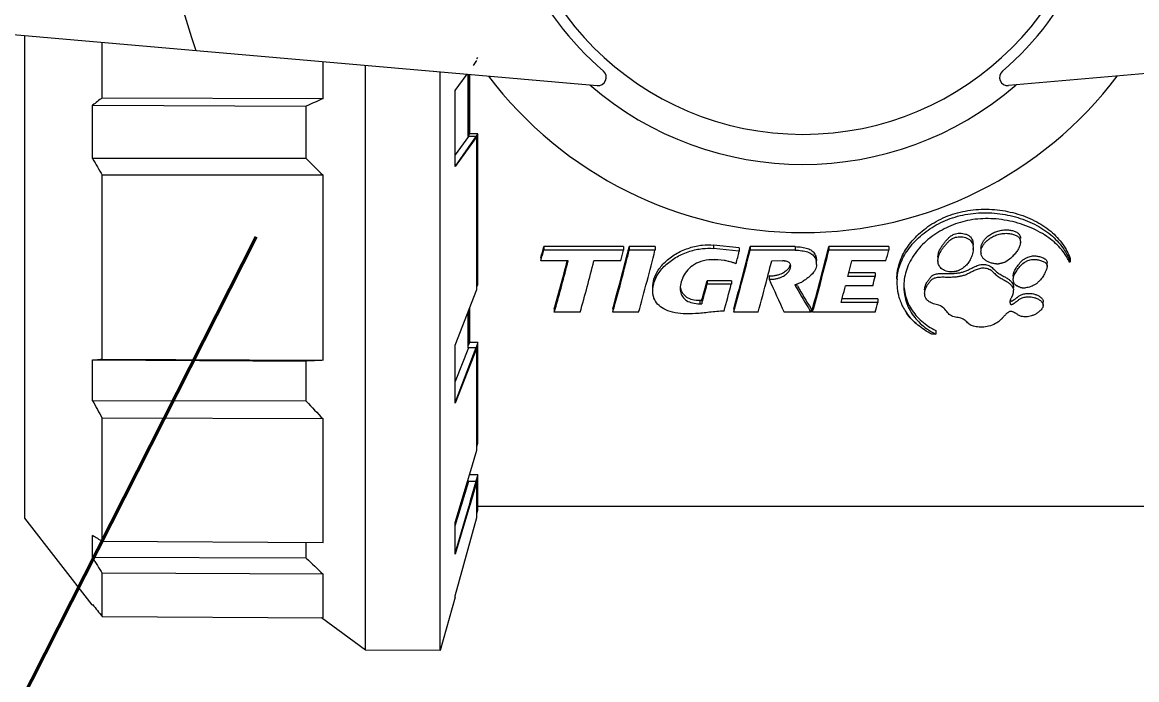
# Model space of a CAD drawing. Header units: millimetres. Extents: x 1573 to 2177, y 1587 to 1932.
# Drawn here: x 1936.3561 to 1936.4126, y 1917.9108 to 1917.9441 of the extents above; entities that cross this region are included whole.
import ezdxf

# ---------------------------------------------------------------- set-up
doc = ezdxf.new("R2010")
doc.units = ezdxf.units.MM
doc.header["$LTSCALE"] = 0.03
doc.layers.add('Prumadas_T', color=2, linetype='Continuous')
doc.layers.add('TigreCad', color=2, linetype='Continuous', lineweight=13)
doc.styles.add('ROMANS', font='romans.shx', dxfattribs={"height": 0.1})

# ---------------------------------------------------------------- blocks, each defined once
blk = doc.blocks.new('27958028s')
at = {"layer": 'TigreCad', "linetype": 'Continuous'}
for p, q in [((0.95, -5.612), (32.171, -8.344)), ((77.297, -5.612), (46.076, -8.344)), ((12.815, -22.968), (12.815, -6.651)), ((12.815, -22.968), (12.815, -6.651)), ((15.435, -8.756), (15.435, -6.88)), ((15.435, -8.756), (15.435, -6.88)), ((22.901, -8.784), (22.901, -7.533)), ((22.901, -8.784), (22.901, -7.533)), ((27.983, -7.662), (28.104, -7.495)), ((28.104, -7.443), (28.135, -7.399)), ((24.335, -27.438), (24.335, -7.658)), ((24.335, -27.438), (24.335, -7.658)), ((26.861, -27.451), (26.861, -7.879)), ((26.861, -27.451), (26.861, -7.879)), ((27.491, -8.338), (27.767, -7.959)), ((27.808, -10.07), (27.808, -7.962)), ((27.847, -9.974), (27.847, -7.966)), ((27.864, -9.974), (27.864, -7.967)), ((27.864, -9.974), (27.864, -7.967)), ((27.366, -8.51), (27.491, -8.338)), ((27.366, -11.085), (27.366, -8.51)), ((15.108, -10.812), (15.108, -9.009)), ((15.108, -10.812), (15.108, -9.009)), ((15.108, -9.009), (22.332, -9.037)), ((15.108, -9.009), (22.332, -9.037)), ((15.435, -8.756), (22.901, -8.784)), ((15.435, -8.756), (22.901, -8.784)), ((22.332, -10.814), (22.332, -9.037)), ((22.332, -10.814), (22.332, -9.037)), ((28.104, -10.07), (27.366, -11.085)), ((27.815, -10.07), (27.366, -10.687)), ((28.068, -10.07), (27.366, -11.064)), ((27.847, -9.974), (27.808, -10.028)), ((28.104, -10.07), (27.815, -10.07)), ((28.135, -9.974), (27.847, -9.974)), ((28.08, -10.053), (28.068, -10.07)), ((28.135, -9.974), (28.08, -10.053)), ((28.104, -15.242), (28.104, -10.07)), ((28.135, -15.065), (28.135, -9.974)), ((22.332, -10.814), (15.108, -10.812)), ((22.332, -10.814), (15.108, -10.812)), ((15.435, -17.595), (15.435, -11.372)), ((15.435, -17.595), (15.435, -11.372)), ((22.901, -11.374), (15.435, -11.372)), ((22.901, -11.374), (15.435, -11.372)), ((22.901, -17.633), (22.901, -11.374)), ((22.901, -17.633), (22.901, -11.374)), ((30.359, -13.79), (30.359, -13.909)), ((30.359, -13.79), (30.359, -13.909)), ((33.061, -13.79), (30.359, -13.79)), ((33.061, -13.79), (30.359, -13.79)), ((33.061, -13.909), (30.359, -13.909)), ((33.061, -13.909), (30.359, -13.909)), ((33.061, -13.79), (33.061, -13.909)), ((33.061, -13.79), (33.061, -13.909)), ((33.25, -13.79), (33.25, -13.909)), ((33.25, -13.79), (33.25, -13.909)), ((34.122, -13.79), (33.25, -13.79)), ((34.122, -13.79), (33.25, -13.79)), ((34.122, -13.909), (33.25, -13.909)), ((34.122, -13.909), (33.25, -13.909)), ((34.122, -13.79), (34.122, -13.909)), ((34.122, -13.79), (34.122, -13.909)), ((36.098, -13.735), (36.098, -13.854)), ((36.098, -13.735), (36.098, -13.854)), ((36.969, -13.827), (36.098, -13.735)), ((36.969, -13.827), (36.098, -13.735)), ((36.957, -13.945), (36.098, -13.854)), ((36.957, -13.945), (36.098, -13.854)), ((36.969, -13.827), (36.969, -13.946)), ((36.969, -13.827), (36.969, -13.946)), ((38.861, -13.79), (37.337, -13.79)), ((38.861, -13.79), (37.337, -13.79)), ((37.337, -13.79), (37.337, -13.909)), ((37.337, -13.79), (37.337, -13.909)), ((38.861, -13.909), (37.337, -13.909)), ((38.861, -13.909), (37.337, -13.909)), ((38.861, -13.79), (38.861, -13.909)), ((38.861, -13.79), (38.861, -13.909)), ((42.023, -13.79), (40.001, -13.79)), ((42.023, -13.79), (40.001, -13.79)), ((40.001, -13.79), (40.001, -13.909)), ((40.001, -13.79), (40.001, -13.909)), ((42.023, -13.909), (40.001, -13.909)), ((42.023, -13.909), (40.001, -13.909)), ((42.023, -13.79), (42.023, -13.909)), ((42.023, -13.79), (42.023, -13.909)), ((30.267, -14.156), (30.267, -14.275)), ((30.267, -14.156), (30.267, -14.275)), ((31.185, -14.275), (30.267, -14.275)), ((31.185, -14.275), (30.267, -14.275)), ((32.969, -14.275), (32.058, -14.275)), ((32.969, -14.275), (32.058, -14.275)), ((36.969, -13.946), (36.957, -13.945)), ((36.969, -13.946), (36.957, -13.945)), ((38.429, -14.276), (38.067, -14.273)), ((38.429, -14.276), (38.067, -14.273)), ((41.931, -14.275), (40.782, -14.275)), ((41.931, -14.275), (40.782, -14.275)), ((48.159, -14.309), (48.133, -14.321)), ((48.159, -14.309), (48.133, -14.321)), ((48.159, -14.19), (48.159, -14.309)), ((48.159, -14.19), (48.159, -14.309)), ((41.564, -14.68), (40.675, -14.68)), ((41.564, -14.68), (40.675, -14.68)), ((41.564, -14.68), (41.564, -14.799)), ((41.564, -14.68), (41.564, -14.799)), ((47.381, -14.45), (47.381, -14.331)), ((47.381, -14.45), (47.381, -14.331)), ((28.104, -15.147), (28.135, -15.065)), ((36.703, -14.943), (35.881, -14.943)), ((36.703, -14.943), (35.881, -14.943)), ((35.881, -14.943), (35.881, -15.061)), ((35.881, -14.943), (35.881, -15.061)), ((36.703, -15.061), (35.881, -15.061)), ((36.703, -15.061), (35.881, -15.061)), ((36.703, -14.943), (36.703, -15.061)), ((36.703, -14.943), (36.703, -15.061)), ((37.981, -14.77), (37.981, -14.889)), ((37.981, -14.77), (37.981, -14.889)), ((38.854, -15.081), (39.046, -15.003)), ((38.854, -15.081), (39.046, -15.003)), ((39.046, -15.003), (39.084, -14.987)), ((39.046, -15.003), (39.084, -14.987)), ((41.564, -14.799), (40.643, -14.799)), ((41.564, -14.799), (40.643, -14.799)), ((27.366, -17.118), (28.104, -15.242)), ((38.944, -15.121), (38.921, -15.08)), ((38.944, -15.121), (38.921, -15.08)), ((41.483, -15.113), (40.566, -15.113)), ((41.483, -15.113), (40.566, -15.113)), ((35.637, -15.605), (35.7, -15.602)), ((35.637, -15.605), (35.7, -15.602)), ((35.637, -15.605), (35.637, -15.723)), ((35.637, -15.605), (35.637, -15.723)), ((35.637, -15.723), (35.7, -15.72)), ((35.637, -15.723), (35.7, -15.72)), ((35.7, -15.602), (35.7, -15.72)), ((35.7, -15.602), (35.7, -15.72)), ((41.653, -15.678), (40.412, -15.678)), ((41.653, -15.678), (40.412, -15.678)), ((41.653, -15.56), (40.444, -15.56)), ((41.653, -15.56), (40.444, -15.56)), ((41.653, -15.56), (41.653, -15.678)), ((41.653, -15.56), (41.653, -15.678)), ((47.247, -15.776), (47.247, -15.657)), ((47.247, -15.776), (47.247, -15.657)), ((27.808, -17.213), (27.808, -15.993)), ((27.847, -17.035), (27.847, -15.896)), ((27.864, -17.035), (27.864, -15.852)), ((27.864, -17.035), (27.864, -15.852)), ((30.718, -15.892), (30.718, -16.01)), ((30.718, -15.892), (30.718, -16.01)), ((30.718, -16.01), (30.749, -15.9)), ((30.718, -16.01), (30.749, -15.9)), ((31.592, -16.01), (30.718, -16.01)), ((31.592, -16.01), (30.718, -16.01)), ((32.694, -15.892), (32.694, -16.01)), ((32.694, -15.892), (32.694, -16.01)), ((32.694, -16.01), (32.724, -15.9)), ((32.694, -16.01), (32.724, -15.9)), ((33.567, -16.01), (32.694, -16.01)), ((33.567, -16.01), (32.694, -16.01)), ((36.782, -15.892), (36.782, -16.01)), ((36.782, -15.892), (36.782, -16.01)), ((36.782, -16.01), (36.813, -15.9)), ((36.782, -16.01), (36.813, -15.9)), ((37.608, -16.01), (36.782, -16.01)), ((37.608, -16.01), (36.782, -16.01)), ((39.397, -16.01), (38.489, -16.01)), ((39.397, -16.01), (38.489, -16.01)), ((39.397, -16.01), (39.358, -15.945)), ((39.397, -16.01), (39.358, -15.945)), ((39.397, -15.892), (39.397, -16.01)), ((39.397, -15.892), (39.397, -16.01)), ((39.446, -15.892), (39.446, -16.01)), ((39.446, -15.892), (39.446, -16.01)), ((39.446, -16.01), (39.473, -15.913)), ((39.446, -16.01), (39.473, -15.913)), ((41.56, -16.01), (39.446, -16.01)), ((41.56, -16.01), (39.446, -16.01)), ((39.473, -15.913), (39.477, -15.9)), ((39.473, -15.913), (39.477, -15.9)), ((43.615, -16.748), (43.48, -16.748)), ((43.615, -16.748), (43.48, -16.748)), ((43.615, -16.63), (43.615, -16.748)), ((43.615, -16.63), (43.615, -16.748)), ((27.366, -19.088), (27.366, -17.118)), ((27.815, -17.213), (27.366, -18.353)), ((28.104, -17.213), (27.366, -19.088)), ((28.068, -17.213), (27.366, -19.049)), ((27.847, -17.035), (27.808, -17.135)), ((28.104, -17.213), (27.815, -17.213)), ((28.135, -17.035), (27.847, -17.035)), ((28.072, -17.201), (28.068, -17.213)), ((28.135, -17.035), (28.072, -17.201)), ((28.104, -20.669), (28.104, -17.213)), ((28.135, -20.437), (28.135, -17.035)), ((15.108, -19.003), (15.108, -17.622)), ((15.108, -19.003), (15.108, -17.622)), ((15.108, -17.622), (22.332, -17.659)), ((15.108, -17.622), (22.332, -17.659)), ((15.435, -17.595), (22.901, -17.633)), ((15.435, -17.595), (22.901, -17.633)), ((22.332, -19.02), (22.332, -17.659)), ((22.332, -19.02), (22.332, -17.659)), ((22.332, -19.02), (15.108, -19.003)), ((22.332, -19.02), (15.108, -19.003)), ((15.435, -23.755), (15.435, -19.596)), ((15.435, -23.755), (15.435, -19.596)), ((22.901, -19.615), (15.435, -19.596)), ((22.901, -19.615), (15.435, -19.596)), ((22.901, -23.797), (22.901, -19.615)), ((22.901, -23.797), (22.901, -19.615)), ((27.861, -21.477), (28.104, -20.669)), ((28.104, -20.544), (28.135, -20.437)), ((27.864, -21.504), (27.864, -21.466)), ((27.366, -23.119), (27.785, -21.729)), ((27.815, -21.736), (27.449, -22.95)), ((27.785, -21.729), (27.852, -21.505)), ((27.808, -21.736), (27.808, -21.651)), ((28.104, -21.736), (27.815, -21.736)), ((28.135, -21.504), (27.847, -21.504)), ((27.852, -21.505), (27.861, -21.477)), ((28.104, -21.736), (27.861, -22.543)), ((28.068, -21.736), (27.877, -22.386)), ((28.07, -21.726), (28.068, -21.736)), ((28.135, -21.504), (28.07, -21.726)), ((28.104, -22.95), (28.104, -21.736)), ((28.135, -22.698), (28.135, -21.504)), ((27.826, -22.562), (27.366, -24.135)), ((27.853, -22.57), (27.366, -24.186)), ((27.877, -22.386), (27.826, -22.562)), ((27.861, -22.543), (27.853, -22.57)), ((52.317, -22.574), (28.135, -22.574)), ((52.317, -22.574), (28.135, -22.574)), ((15.099, -25.905), (12.815, -22.968)), ((15.099, -25.905), (12.815, -22.968)), ((27.366, -25.601), (28.104, -22.95)), ((27.449, -22.95), (27.394, -23.132)), ((28.104, -22.814), (28.135, -22.698)), ((27.366, -24.186), (27.366, -23.119)), ((27.394, -23.132), (27.366, -23.226)), ((15.108, -24.3), (15.108, -23.553)), ((15.108, -24.3), (15.108, -23.553)), ((15.435, -23.755), (22.901, -23.797)), ((15.435, -23.755), (22.901, -23.797)), ((22.332, -24.33), (22.332, -23.794)), ((22.332, -24.33), (22.332, -23.794)), ((22.332, -24.33), (15.108, -24.3)), ((22.332, -24.33), (15.108, -24.3)), ((15.435, -26.298), (15.435, -24.838)), ((15.435, -26.298), (15.435, -24.838)), ((22.901, -24.869), (15.435, -24.838)), ((22.901, -24.869), (15.435, -24.838)), ((22.901, -26.338), (22.901, -24.869)), ((22.901, -26.338), (22.901, -24.869)), ((27.366, -25.639), (27.366, -25.601)), ((15.108, -25.916), (15.108, -25.898)), ((15.108, -25.916), (15.108, -25.898)), ((15.123, -25.916), (15.108, -25.916)), ((15.123, -25.916), (15.108, -25.916)), ((27.366, -25.639), (26.861, -27.451)), ((15.435, -26.298), (22.901, -26.338)), ((15.435, -26.298), (22.901, -26.338)), ((24.335, -27.438), (22.85, -26.338)), ((24.335, -27.438), (22.85, -26.338)), ((26.861, -27.451), (24.335, -27.438)), ((26.861, -27.451), (24.335, -27.438))]:
    blk.add_line(p, q, dxfattribs=at)
for centre, radius, start, end in [((39.123, 0), 9.993, 90, 270), ((39.123, 0), 9.993, 270, 90), ((39.123, 0), 10.354, 130.6586, 229.3414), ((39.123, 0), 10.354, 310.6586, 49.3414), ((39.123, 0), 21.738, 160.7786, 199.2214), ((32.195, -8.066), 0.279, 265.0002, 49.3416), ((46.051, -8.066), 0.279, 130.6584, 274.9998), ((39.123, 0), 13.316, 217.0459, 270), ((39.123, 0), 13.316, 270, 322.9541), ((39.123, 0), 11.008, 229.1097, 310.8903), ((47.488, -50.473), 52.609, 127.5369, 127.9867), ((47.488, -50.473), 52.609, 127.5369, 127.9867), ((64.091, -102.41), 102.286, 113.74732, 114.09561), ((64.091, -102.41), 102.286, 113.74732, 114.09561), ((94.248, 35.025), 91.456, 210.07943, 210.48503), ((94.248, 35.025), 91.456, 210.07943, 210.48503), ((92.082, 59.474), 99.023, 225.22028, 225.68174), ((92.082, 59.474), 99.023, 225.22028, 225.68174), ((-52.275, 6.879), 85.18, 345.70298, 345.95678), ((-52.275, 6.879), 85.18, 345.70298, 345.95678), ((-53.349, 7.047), 86.292, 345.81925, 345.94489), ((-53.349, 7.047), 86.292, 345.81925, 345.94489), ((-50.003, 6.89), 85.629, 345.68975, 345.94204), ((-50.003, 6.89), 85.629, 345.68975, 345.94204), ((-48.381, 6.612), 84.142, 345.59983, 345.96718), ((-48.381, 6.612), 84.142, 345.59983, 345.96718), ((-49.421, 6.772), 85.219, 345.66976, 345.95486), ((-49.421, 6.772), 85.219, 345.66976, 345.95486), ((-40.834, 4.745), 77.242, 344.41267, 346.02423), ((-40.834, 4.745), 77.242, 344.41267, 346.02423), ((-37.167, 4.736), 76.773, 344.41411, 346.03622), ((-37.167, 4.736), 76.773, 344.41411, 346.03622), ((-38.041, 4.853), 77.678, 344.50433, 346.0228), ((-38.041, 4.853), 77.678, 344.50433, 346.0228), ((-34.436, 4.738), 76.709, 344.39869, 346.02226), ((-34.436, 4.738), 76.709, 344.39869, 346.02226), ((-35.309, 4.855), 77.613, 344.48898, 346.00883), ((-35.309, 4.855), 77.613, 344.48898, 346.00883), ((-40.984, 6.892), 85.574, 345.67912, 345.93158), ((-40.984, 6.892), 85.574, 345.67912, 345.93158), ((44.254, -13.857), 0.625, 356.8476, 359.9721), ((46.102, -13.631), 0.375, 357.0433, 359.7247), ((-51.686, 6.627), 84.576, 345.69202, 345.81925), ((-51.686, 6.627), 84.576, 345.69202, 345.81925), ((-40.191, 4.125), 73.68, 344.23586, 345.54417), ((-40.191, 4.125), 73.68, 344.23586, 345.54417), ((-41.415, 4.342), 74.949, 344.33073, 345.61737), ((-41.415, 4.342), 74.949, 344.33073, 345.61737), ((-40.282, 4.228), 74.669, 344.27384, 345.65243), ((-40.282, 4.228), 74.669, 344.27384, 345.65243), ((-39.337, 4.283), 74.803, 344.35291, 345.60488), ((-39.337, 4.283), 74.803, 344.35291, 345.60488), ((-47.408, 6.663), 86.858, 345.98711, 346.27385), ((-47.408, 6.663), 86.858, 345.98711, 346.27385), ((-42.211, 5.935), 82.782, 345.65576, 345.87023), ((-42.211, 5.935), 82.782, 345.65576, 345.87023), ((38.461, -14.67), 0.395, 90.6386, 94.6618), ((38.461, -14.741), 0.467, 83.9126, 87.1932), ((39.14, -14.379), 0.442, 359.939, 9.3646), ((39.14, -14.379), 0.442, 359.939, 9.3645), ((-36.749, 5.956), 80.127, 345.11569, 345.37501), ((-36.749, 5.956), 80.127, 345.11569, 345.37501), ((44.123, -14.266), 0.435, 179.8338, 183.0479), ((44.123, -14.266), 0.435, 179.8338, 183.0479), ((45.482, -13.977), 0.341, 179.9309, 187.3627), ((45.482, -13.977), 0.341, 179.9309, 187.3627), ((46.658, -14.94), 1.599, 26.5632, 31.3602), ((46.658, -14.94), 1.599, 26.5632, 31.3602), ((46.77, -14.883), 1.474, 22.4171, 26.5509), ((46.77, -14.883), 1.474, 22.4171, 26.5509), ((46.437, -14.915), 1.825, 19.4119, 22.844), ((46.437, -14.915), 1.825, 19.4119, 22.844), ((-40.575, 4.5), 76.086, 344.44737, 345.67865), ((-40.575, 4.5), 76.086, 344.44737, 345.67865), ((-39.073, 5.133), 79.543, 345.43463, 345.65575), ((-39.073, 5.133), 79.543, 345.43463, 345.65575), ((38.47, -14.445), 0.239, 359.944, 2.7822), ((38.47, -14.445), 0.239, 359.944, 2.7822), ((39.149, -14.379), 0.433, 358.4231, 359.9167), ((39.149, -14.379), 0.433, 358.4232, 359.9167), ((-34.1, 5.253), 77.386, 344.98224, 345.11495), ((-34.1, 5.253), 77.386, 344.98224, 345.11495), ((44.077, -13.844), 0.812, 288.0389, 295.773), ((45.683, -13.709), 0.663, 268.8245, 274.2305), ((45.683, -13.709), 0.663, 268.8245, 274.2305), ((45.682, -13.7), 0.672, 274.2107, 283.449), ((-32.292, 3.424), 70.603, 344.36744, 344.92203), ((-32.292, 3.424), 70.603, 344.36744, 344.92203), ((-32.738, 3.433), 71.068, 344.36496, 344.91577), ((-32.738, 3.433), 71.068, 344.36496, 344.91577), ((-31.866, 3.058), 70.922, 344.43839, 345.19822), ((-31.866, 3.058), 70.922, 344.43839, 345.19822), ((-31.317, 3.101), 71.526, 344.50269, 345.44736), ((-31.317, 3.101), 71.526, 344.50269, 345.44736), ((38.059, -14.256), 0.637, 262.9636, 269.4744), ((38.059, -14.256), 0.637, 262.9636, 269.4744), ((84.575, 5.56), 50.884, 203.6946, 205.0811), ((84.575, 5.56), 50.884, 203.6946, 205.0811), ((-34.095, 4.505), 78.084, 345.4489, 345.68705), ((-34.095, 4.505), 78.084, 345.4489, 345.68705), ((44.052, -15.011), 1.751, 176.1545, 180.0213), ((44.052, -15.011), 1.751, 176.1545, 180.0213), ((44.058, -15.01), 1.757, 180.0316, 188.4993), ((44.058, -15.01), 1.757, 180.0316, 188.4993), ((44.281, -15.138), 1.747, 174.4558, 180.0115), ((44.281, -15.138), 1.747, 174.4558, 180.0115), ((46.434, -14.928), 0.198, 196.2438, 202.9639), ((46.434, -14.928), 0.198, 196.2438, 202.9639), ((46.449, -14.276), 0.949, 304.8986, 308.4029), ((46.449, -14.276), 0.949, 304.8986, 308.4029), ((78.881, 7.71), 46.061, 209.6565, 210.7754), ((78.881, 7.71), 46.061, 209.6565, 210.7754), ((78.108, 7.371), 45.163, 209.8699, 211.004), ((78.108, 7.371), 45.163, 209.8699, 211.004), ((-29.016, 3.568), 72.046, 344.65979, 344.97179), ((-29.016, 3.568), 72.046, 344.65979, 344.97179), ((44.061, -15.01), 1.76, 188.4932, 192.1482), ((44.061, -15.01), 1.76, 188.4932, 192.1482), ((44.05, -15.013), 1.749, 192.1449, 197.3012), ((44.05, -15.013), 1.749, 192.1449, 197.3012), ((43.584, -15.373), 0.347, 179.9211, 186.8311), ((43.584, -15.373), 0.347, 179.9211, 186.8311), ((45.758, -15.228), 0.498, 332.3974, 334.9846), ((45.758, -15.228), 0.498, 332.3974, 334.9846), ((45.849, -15.271), 0.398, 334.9798, 338.339), ((45.849, -15.271), 0.398, 334.9798, 338.339), ((45.882, -15.284), 0.363, 338.4002, 342.2262), ((45.882, -15.284), 0.363, 338.4002, 342.2262), ((45.879, -15.283), 0.366, 342.2251, 346.175), ((45.879, -15.283), 0.366, 342.2251, 346.175), ((45.888, -15.285), 0.357, 346.1548, 350.3901), ((45.888, -15.285), 0.357, 346.1548, 350.3901), ((45.907, -15.289), 0.337, 350.3867, 355.066), ((45.907, -15.289), 0.337, 350.3867, 355.066), ((45.945, -15.29), 0.3, 359.9698, 6.0538), ((45.945, -15.29), 0.3, 359.9698, 6.0538), ((45.926, -15.29), 0.319, 355.067, 359.9805), ((45.926, -15.29), 0.319, 355.067, 359.9805), ((46.514, -14.859), 0.304, 229.7959, 235.1503), ((46.514, -14.859), 0.304, 229.7959, 235.1503), ((46.6, -14.646), 0.535, 254.4039, 257.1473), ((46.6, -14.646), 0.535, 254.4039, 257.1473), ((46.61, -14.607), 0.576, 257.1252, 262.4064), ((46.61, -14.607), 0.576, 257.1252, 262.4064), ((46.611, -14.6), 0.582, 262.4016, 265.4115), ((46.611, -14.6), 0.582, 262.4016, 265.4115), ((46.611, -14.596), 0.586, 265.4135, 273.8928), ((46.611, -14.596), 0.586, 265.4135, 273.8928), ((-26.061, 2.759), 68.983, 344.4981, 344.65869), ((-26.061, 2.759), 68.983, 344.4981, 344.65869), ((-22.517, 2.043), 66.572, 344.26587, 344.56239), ((-22.517, 2.043), 66.572, 344.26587, 344.56239), ((44.076, -15.004), 1.776, 197.3292, 203.7186), ((44.076, -15.004), 1.776, 197.3292, 203.7186), ((44.12, -14.985), 1.824, 203.6998, 206.0844), ((44.12, -14.985), 1.824, 203.6998, 206.0844), ((44.154, -14.968), 1.862, 206.0954, 212.1393), ((44.154, -14.968), 1.862, 206.0954, 212.1393), ((76.657, 6.395), 43.477, 210.7867, 210.919), ((76.657, 6.395), 43.477, 210.7867, 210.919), ((44.177, -14.954), 1.889, 212.1288, 214.5818), ((44.177, -14.954), 1.889, 212.1288, 214.5818), ((44.248, -14.902), 1.977, 214.64, 222.792), ((44.373, -14.787), 2.147, 222.7842, 230.3615), ((45.245, -15.669), 0.82, 306.5829, 315.5286), ((45.245, -15.669), 0.82, 306.5829, 315.5286), ((44.908, -15.34), 1.29, 315.6052, 316.5933), ((44.683, -14.613), 2.387, 236.4592, 240.6122), ((44.683, -14.613), 2.387, 236.4592, 240.6122), ((44.748, -14.499), 2.518, 240.5875, 241.9196), ((44.748, -14.499), 2.518, 240.5875, 241.9196), ((44.779, -14.44), 2.584, 241.9195, 243.2288), ((44.779, -14.44), 2.584, 241.9195, 243.2288), ((101.855, 28.318), 98.814, 208.61294, 209.00576), ((101.855, 28.318), 98.814, 208.61294, 209.00576), ((96.648, 51.452), 102.417, 223.47962, 223.93977), ((96.648, 51.452), 102.417, 223.47962, 223.93977), ((43.476, 22.055), 53.71, 238.1189, 238.5281), ((43.476, 22.055), 53.71, 238.1189, 238.5281), ((90.019, 20.808), 87.444, 211.05471, 211.46692), ((90.019, 20.808), 87.444, 211.05471, 211.46692), ((89.921, 46.356), 97.8, 226.28348, 226.74242), ((89.921, 46.356), 97.8, 226.28348, 226.74242), ((66.082, 15.366), 65.582, 218.99034, 219.44146), ((66.082, 15.366), 65.582, 218.99034, 219.44146)]:
    blk.add_arc(centre, radius, start, end, dxfattribs=at)
for points, start_tangent, end_tangent in [([(42.301, -14.893), (42.301, -14.883), (42.386, -14.348), (42.634, -13.837), (43.034, -13.37), (43.556, -12.98), (44.184, -12.695), (44.877, -12.546), (45.602, -12.537), (46.304, -12.663), (46.954, -12.914), (47.499, -13.271), (47.909, -13.712), (48.159, -14.19)], (-0.000386, 1), (0.331959, -0.943294)), ([(42.301, -14.893), (42.301, -14.883), (42.386, -14.348), (42.634, -13.837), (43.034, -13.37), (43.556, -12.98), (44.184, -12.695), (44.877, -12.546), (45.602, -12.537), (46.304, -12.663), (46.954, -12.914), (47.499, -13.271), (47.909, -13.712), (48.159, -14.19)], (-0.000386, 1), (0.331959, -0.943294)), ([(42.305, -14.893), (42.386, -14.467), (42.635, -13.956), (43.035, -13.49), (43.557, -13.1), (44.184, -12.815), (44.877, -12.667), (45.603, -12.658), (46.305, -12.783), (46.954, -13.034), (47.499, -13.391), (47.909, -13.831), (48.119, -14.207)], (0.066882, 0.997761), (0.388046, -0.92164)), ([(42.305, -14.893), (42.386, -14.467), (42.635, -13.956), (43.035, -13.49), (43.557, -13.1), (44.184, -12.815), (44.877, -12.667), (45.603, -12.658), (46.305, -12.783), (46.954, -13.034), (47.499, -13.391), (47.909, -13.831), (48.119, -14.207)], (0.066882, 0.997761), (0.388046, -0.92164)), ([(47.873, -13.897), (47.436, -13.493), (46.834, -13.153), (46.113, -12.923), (45.382, -12.842), (44.692, -12.908), (44.049, -13.117), (43.477, -13.452), (43.006, -13.895), (42.686, -14.416), (42.543, -14.969)], (-0.636178, 0.771543), (-0.09651, -0.995332)), ([(47.873, -13.897), (47.436, -13.493), (46.834, -13.153), (46.113, -12.923), (45.382, -12.842), (44.692, -12.908), (44.049, -13.117), (43.477, -13.452), (43.006, -13.895), (42.686, -14.416), (42.543, -14.969)], (-0.636178, 0.771543), (-0.09651, -0.995332)), ([(43.688, -14.146), (43.691, -14.095), (43.721, -13.964), (43.77, -13.854), (43.83, -13.757), (43.896, -13.67), (43.966, -13.586), (44.041, -13.504), (44.127, -13.429), (44.232, -13.371)], (0.002385, 0.999997), (0.932902, 0.36013)), ([(43.688, -14.146), (43.691, -14.095), (43.721, -13.964), (43.77, -13.854), (43.83, -13.757), (43.896, -13.67), (43.966, -13.586), (44.041, -13.504), (44.127, -13.429), (44.232, -13.371)], (0.002385, 0.999997), (0.932902, 0.36013)), ([(43.72, -14.086), (43.769, -13.974), (43.829, -13.878), (43.895, -13.79), (43.966, -13.706), (44.041, -13.624), (44.127, -13.548), (44.232, -13.49)], (0.32636, 0.945246), (0.933483, 0.358621)), ([(43.72, -14.086), (43.769, -13.974), (43.829, -13.878), (43.895, -13.79), (43.966, -13.706), (44.041, -13.624), (44.127, -13.548), (44.232, -13.49)], (0.32636, 0.945246), (0.933483, 0.358621)), ([(44.232, -13.371), (44.327, -13.345), (44.427, -13.337), (44.527, -13.343), (44.623, -13.365), (44.713, -13.405), (44.784, -13.462), (44.834, -13.534), (44.863, -13.61), (44.877, -13.69), (44.879, -13.738)], (0.932902, 0.36013), (-0.000043, -1)), ([(44.232, -13.371), (44.327, -13.345), (44.427, -13.337), (44.527, -13.343), (44.623, -13.365), (44.713, -13.405), (44.784, -13.462), (44.834, -13.534), (44.863, -13.61), (44.877, -13.69), (44.879, -13.738)], (0.932902, 0.36013), (-0.000043, -1)), ([(44.232, -13.49), (44.327, -13.465), (44.427, -13.456), (44.526, -13.463), (44.623, -13.485), (44.712, -13.524), (44.784, -13.581), (44.834, -13.652), (44.863, -13.728), (44.877, -13.807), (44.879, -13.857)], (0.933483, 0.358621), (-0.00005, -1)), ([(44.232, -13.49), (44.327, -13.465), (44.427, -13.456), (44.526, -13.463), (44.623, -13.485), (44.712, -13.524), (44.784, -13.581), (44.834, -13.652), (44.863, -13.728), (44.877, -13.807), (44.879, -13.857)], (0.933483, 0.358621), (-0.00005, -1)), ([(45.142, -13.857), (45.144, -13.814), (45.164, -13.728), (45.203, -13.641), (45.264, -13.553), (45.351, -13.463), (45.465, -13.378), (45.603, -13.304), (45.755, -13.25), (45.911, -13.223)], (0.000128, 1), (0.996238, 0.086658)), ([(45.142, -13.857), (45.144, -13.814), (45.164, -13.728), (45.203, -13.641), (45.264, -13.553), (45.351, -13.463), (45.465, -13.378), (45.603, -13.304), (45.755, -13.25), (45.911, -13.223)], (0.000128, 1), (0.996238, 0.086658)), ([(45.181, -13.803), (45.204, -13.759), (45.265, -13.671), (45.353, -13.581), (45.467, -13.496), (45.606, -13.422), (45.759, -13.369), (45.914, -13.343)], (0.412077, 0.911149), (0.996605, 0.082329)), ([(45.181, -13.803), (45.204, -13.759), (45.265, -13.671), (45.353, -13.581), (45.467, -13.496), (45.606, -13.422), (45.759, -13.369), (45.914, -13.343)], (0.412076, 0.911149), (0.996605, 0.082329)), ([(45.911, -13.223), (46.073, -13.224), (46.209, -13.249), (46.325, -13.292), (46.415, -13.352), (46.465, -13.433), (46.477, -13.514)], (0.996238, 0.086658), (-0.004055, -0.999992)), ([(45.911, -13.223), (46.073, -13.224), (46.209, -13.249), (46.325, -13.292), (46.415, -13.352), (46.465, -13.433), (46.477, -13.514)], (0.996238, 0.086658), (-0.004055, -0.999992)), ([(45.914, -13.343), (46.076, -13.344), (46.212, -13.37), (46.327, -13.413), (46.417, -13.473), (46.466, -13.554), (46.475, -13.601)], (0.996605, 0.082329), (0.10146, -0.99484)), ([(45.914, -13.343), (46.076, -13.344), (46.212, -13.37), (46.327, -13.413), (46.417, -13.473), (46.466, -13.554), (46.475, -13.601)], (0.996605, 0.082329), (0.101458, -0.99484)), ([(34.045, -15.168), (34.088, -14.894), (34.233, -14.586), (34.498, -14.277), (34.867, -14.013), (35.296, -13.829), (35.729, -13.737), (36.098, -13.735)], (-0.001006, 0.999999), (0.994401, -0.10567)), ([(34.045, -15.168), (34.088, -14.894), (34.233, -14.586), (34.498, -14.277), (34.867, -14.013), (35.296, -13.829), (35.729, -13.737), (36.098, -13.735)], (-0.001006, 0.999999), (0.994401, -0.10567)), ([(34.055, -15.156), (34.088, -15.013), (34.233, -14.705), (34.498, -14.396), (34.867, -14.133), (35.295, -13.948), (35.729, -13.856), (36.098, -13.854)], (0.149489, 0.988763), (0.994411, -0.105579)), ([(34.055, -15.156), (34.088, -15.013), (34.233, -14.705), (34.498, -14.396), (34.867, -14.133), (35.295, -13.948), (35.729, -13.856), (36.098, -13.854)], (0.149489, 0.988763), (0.994411, -0.105579)), ([(38.861, -13.79), (39.086, -13.809), (39.279, -13.85), (39.428, -13.927), (39.525, -14.043), (39.576, -14.188), (39.582, -14.261)], (1, 0), (-0.001486, -0.999999)), ([(38.861, -13.79), (39.086, -13.809), (39.279, -13.85), (39.428, -13.927), (39.525, -14.043), (39.576, -14.188), (39.582, -14.261)], (1, 0), (-0.001486, -0.999999)), ([(38.861, -13.909), (39.086, -13.928), (39.278, -13.969), (39.428, -14.046), (39.525, -14.161), (39.576, -14.307)], (1, 0), (0.162495, -0.986709)), ([(38.861, -13.909), (39.086, -13.928), (39.278, -13.969), (39.428, -14.046), (39.525, -14.161), (39.576, -14.307)], (1, 0), (0.162494, -0.98671)), ([(44.878, -13.891), (44.867, -13.981), (44.844, -14.077), (44.804, -14.182), (44.743, -14.295), (44.652, -14.412), (44.517, -14.525), (44.328, -14.615)], (-0.054563, -0.99851), (-0.950742, -0.309985)), ([(44.879, -13.857), (44.878, -13.891), (44.867, -13.981), (44.844, -14.077), (44.804, -14.182), (44.743, -14.295), (44.652, -14.412), (44.517, -14.525), (44.43, -14.575)], (-0.00005, -1), (-0.900326, -0.435215)), ([(45.142, -13.977), (45.145, -13.932), (45.164, -13.846), (45.181, -13.803)], (0.000121, 1), (0.412077, 0.911149)), ([(45.142, -13.977), (45.145, -13.932), (45.164, -13.846), (45.181, -13.803)], (0.000121, 1), (0.412076, 0.911149)), ([(46.476, -13.651), (46.458, -13.755), (46.411, -13.866), (46.335, -13.979), (46.234, -14.095), (46.106, -14.217), (45.936, -14.321), (45.732, -14.37)], (-0.050992, -0.998699), (-0.997258, -0.074003)), ([(46.477, -13.633), (46.476, -13.651), (46.458, -13.755), (46.411, -13.866), (46.335, -13.979), (46.234, -14.095), (46.106, -14.217), (45.936, -14.321), (45.839, -14.353)], (-0.004202, -0.999991), (-0.972387, -0.233374)), ([(46.475, -13.601), (46.477, -13.633)], (0.10146, -0.99484), (-0.004202, -0.999991)), ([(46.475, -13.601), (46.477, -13.633)], (0.101458, -0.99484), (-0.004202, -0.999991)), ([(48.024, -14.108), (47.873, -13.897)], (-0.519883, 0.854238), (-0.636178, 0.771543)), ([(48.024, -14.108), (47.873, -13.897)], (-0.519882, 0.854238), (-0.636178, 0.771543)), ([(36.524, -14.27), (36.459, -14.258), (36.036, -14.233), (35.672, -14.295), (35.391, -14.434), (35.184, -14.635), (35.048, -14.865), (34.98, -15.097)], (-0.982013, 0.188814), (-0.141877, -0.989884)), ([(36.865, -14.368), (36.459, -14.258), (36.036, -14.233), (35.672, -14.295), (35.391, -14.434), (35.184, -14.635), (35.048, -14.865), (34.98, -15.097)], (-0.928589, 0.371109), (-0.141878, -0.989884)), ([(36.865, -14.368), (36.524, -14.27)], (-0.928589, 0.371109), (-0.982013, 0.188814)), ([(38.483, -14.275), (38.429, -14.276)], (-0.998793, 0.049124), (-0.996635, -0.081967)), ([(38.51, -14.277), (38.483, -14.275), (38.456, -14.274)], (-0.994345, 0.106201), (-0.99993, -0.011833)), ([(38.709, -14.434), (38.707, -14.414), (38.696, -14.374), (38.671, -14.338), (38.633, -14.311), (38.586, -14.292), (38.536, -14.281), (38.51, -14.277)], (-0.048992, 0.998799), (-0.994345, 0.106201)), ([(38.709, -14.434), (38.707, -14.414), (38.696, -14.374), (38.671, -14.338), (38.633, -14.311), (38.586, -14.292), (38.536, -14.281), (38.51, -14.277)], (-0.048992, 0.998799), (-0.994345, 0.106201)), ([(43.688, -14.265), (43.69, -14.217), (43.72, -14.086)], (0.002526, 0.999997), (0.32636, 0.945246)), ([(43.688, -14.265), (43.69, -14.217), (43.72, -14.086)], (0.002526, 0.999997), (0.32636, 0.945246)), ([(44.169, -14.647), (44.108, -14.647), (43.914, -14.599), (43.769, -14.496), (43.699, -14.361), (43.689, -14.289)], (-0.998047, -0.06246), (-0.053551, 0.998565)), ([(44.215, -14.642), (44.108, -14.647), (43.914, -14.599), (43.769, -14.496), (43.699, -14.361), (43.689, -14.289)], (-0.989824, -0.142294), (-0.053551, 0.998565)), ([(45.669, -14.372), (45.609, -14.368), (45.493, -14.345), (45.388, -14.306), (45.297, -14.253), (45.222, -14.187), (45.169, -14.108), (45.145, -14.021)], (-0.999794, 0.020311), (-0.129233, 0.991614)), ([(45.669, -14.372), (45.609, -14.368), (45.493, -14.345), (45.388, -14.306), (45.297, -14.253), (45.222, -14.187), (45.169, -14.108), (45.145, -14.021)], (-0.999794, 0.020311), (-0.129233, 0.991614)), ([(46.235, -14.791), (46.236, -14.762), (46.27, -14.627), (46.349, -14.486), (46.458, -14.343), (46.599, -14.213)], (0.003357, 0.999994), (0.824672, 0.565612)), ([(46.235, -14.791), (46.236, -14.762), (46.27, -14.627), (46.349, -14.486), (46.458, -14.343), (46.599, -14.213)], (0.003357, 0.999994), (0.824672, 0.565612)), ([(46.599, -14.213), (46.685, -14.164), (46.769, -14.131), (46.847, -14.111), (46.922, -14.104), (46.992, -14.105), (47.059, -14.114), (47.123, -14.128), (47.185, -14.147), (47.244, -14.17), (47.298, -14.199), (47.346, -14.237), (47.374, -14.285), (47.381, -14.331)], (0.824672, 0.565612), (-0.000962, -1)), ([(46.599, -14.213), (46.685, -14.164), (46.769, -14.131), (46.847, -14.111), (46.922, -14.104), (46.992, -14.105), (47.059, -14.114), (47.123, -14.128), (47.185, -14.147), (47.244, -14.17), (47.298, -14.199), (47.346, -14.237), (47.374, -14.285), (47.381, -14.331)], (0.824672, 0.565612), (-0.000962, -1)), ([(46.601, -14.331), (46.687, -14.282), (46.77, -14.249), (46.849, -14.23), (46.923, -14.222), (46.993, -14.224), (47.059, -14.233), (47.123, -14.247), (47.185, -14.266), (47.244, -14.289), (47.298, -14.317), (47.345, -14.356), (47.374, -14.403), (47.38, -14.429)], (0.826928, 0.562307), (0.124324, -0.992242)), ([(46.601, -14.331), (46.687, -14.282), (46.77, -14.249), (46.849, -14.23), (46.923, -14.222), (46.993, -14.224), (47.059, -14.233), (47.123, -14.247), (47.185, -14.266), (47.244, -14.289), (47.298, -14.317), (47.345, -14.356), (47.374, -14.403), (47.38, -14.429)], (0.826926, 0.562311), (0.124328, -0.992241)), ([(37.981, -14.77), (38.12, -14.772), (38.239, -14.753), (38.343, -14.722), (38.427, -14.685), (38.498, -14.645), (38.557, -14.602), (38.604, -14.558), (38.643, -14.514), (38.672, -14.468), (38.693, -14.421), (38.702, -14.39)], (0.992301, -0.123854), (0.229874, 0.97322)), ([(37.981, -14.77), (38.12, -14.772), (38.239, -14.753), (38.343, -14.722), (38.427, -14.685), (38.498, -14.645), (38.557, -14.602), (38.604, -14.558), (38.643, -14.514), (38.672, -14.468), (38.693, -14.421), (38.702, -14.39)], (0.992301, -0.123854), (0.229874, 0.97322)), ([(38.053, -14.893), (38.12, -14.891), (38.239, -14.872), (38.343, -14.841), (38.427, -14.804), (38.498, -14.763), (38.557, -14.721), (38.605, -14.677), (38.643, -14.632), (38.672, -14.586), (38.693, -14.54), (38.705, -14.496), (38.709, -14.454), (38.709, -14.446)], (0.999946, -0.01044), (0.000526, 1)), ([(38.053, -14.893), (38.12, -14.891), (38.239, -14.872), (38.343, -14.841), (38.427, -14.804), (38.498, -14.763), (38.557, -14.721), (38.605, -14.677), (38.643, -14.632), (38.672, -14.586), (38.693, -14.54), (38.705, -14.496), (38.709, -14.454), (38.709, -14.446)], (0.999946, -0.010439), (0.000526, 1)), ([(39.582, -14.391), (39.57, -14.479), (39.482, -14.658), (39.313, -14.828), (39.205, -14.908)], (-0.027535, -0.999621), (-0.82313, -0.567853)), ([(39.582, -14.391), (39.57, -14.479), (39.482, -14.658), (39.313, -14.828), (39.205, -14.908)], (-0.027536, -0.999621), (-0.82313, -0.567853)), ([(43.282, -15.18), (43.312, -15.121), (43.344, -15.069), (43.377, -15.023), (43.411, -14.978), (43.446, -14.934), (43.49, -14.893), (43.546, -14.862), (43.608, -14.841), (43.673, -14.827), (43.742, -14.819), (43.815, -14.816), (43.895, -14.816), (43.984, -14.818), (44.08, -14.818), (44.183, -14.816), (44.292, -14.809), (44.406, -14.794), (44.524, -14.768), (44.643, -14.727), (44.759, -14.672), (44.872, -14.615), (44.986, -14.563)], (0.404833, 0.914391), (0.925453, 0.378863)), ([(43.282, -15.18), (43.312, -15.121), (43.344, -15.069), (43.377, -15.023), (43.411, -14.978), (43.446, -14.934), (43.49, -14.893), (43.546, -14.862), (43.608, -14.841), (43.673, -14.827), (43.742, -14.819), (43.815, -14.816), (43.895, -14.816), (43.984, -14.818), (44.08, -14.818), (44.183, -14.816), (44.292, -14.809), (44.406, -14.794), (44.524, -14.768), (44.643, -14.727), (44.759, -14.672), (44.872, -14.615), (44.986, -14.563)], (0.404835, 0.91439), (0.925453, 0.378863)), ([(44.125, -14.699), (44.177, -14.698), (44.286, -14.691), (44.4, -14.677), (44.518, -14.651)], (0.99979, 0.020475), (0.964223, 0.265093)), ([(44.125, -14.699), (44.177, -14.698), (44.286, -14.691), (44.4, -14.677), (44.518, -14.651)], (0.99979, 0.020475), (0.964223, 0.265093)), ([(44.328, -14.615), (44.169, -14.647)], (-0.950742, -0.309985), (-0.998047, -0.06246)), ([(44.328, -14.615), (44.215, -14.642)], (-0.950742, -0.309985), (-0.989824, -0.142294)), ([(44.518, -14.651), (44.637, -14.61), (44.753, -14.557), (44.866, -14.499), (44.979, -14.447)], (0.964223, 0.265093), (0.923272, 0.384147)), ([(44.518, -14.651), (44.637, -14.61), (44.753, -14.557), (44.866, -14.499), (44.979, -14.447)], (0.964223, 0.265093), (0.923272, 0.384147)), ([(44.979, -14.447), (45.133, -14.398), (45.292, -14.395), (45.45, -14.448), (45.517, -14.498)], (0.923272, 0.384147), (0.758421, -0.651765)), ([(44.979, -14.447), (45.133, -14.398), (45.292, -14.395), (45.45, -14.448), (45.517, -14.498)], (0.923272, 0.384147), (0.758421, -0.651765)), ([(44.986, -14.563), (45.137, -14.516), (45.294, -14.514), (45.45, -14.567), (45.578, -14.673), (45.695, -14.78), (45.826, -14.862), (45.946, -14.931), (46.049, -14.995), (46.13, -15.059), (46.19, -15.125)], (0.925453, 0.378863), (0.586466, -0.809974)), ([(44.986, -14.563), (45.137, -14.516), (45.294, -14.514), (45.45, -14.567), (45.578, -14.673), (45.695, -14.78), (45.826, -14.862), (45.946, -14.931), (46.049, -14.995), (46.13, -15.059), (46.19, -15.125)], (0.925453, 0.378863), (0.586466, -0.809974)), ([(45.517, -14.498), (45.579, -14.555), (45.696, -14.662), (45.826, -14.744), (45.947, -14.812), (46.049, -14.876), (46.13, -14.94), (46.163, -14.973)], (0.758421, -0.651765), (0.674537, -0.738241)), ([(45.517, -14.498), (45.579, -14.555), (45.696, -14.662), (45.826, -14.744), (45.947, -14.812), (46.049, -14.876), (46.13, -14.94), (46.163, -14.973)], (0.758421, -0.651765), (0.674537, -0.738241)), ([(46.27, -14.746), (46.35, -14.604), (46.459, -14.46), (46.601, -14.331)], (0.386089, 0.922461), (0.826928, 0.562307)), ([(46.27, -14.746), (46.35, -14.604), (46.459, -14.46), (46.601, -14.331)], (0.386088, 0.922462), (0.826926, 0.562311)), ([(47.381, -14.45), (47.381, -14.455), (47.374, -14.506), (47.359, -14.556), (47.34, -14.606), (47.317, -14.658), (47.288, -14.715), (47.253, -14.778), (47.208, -14.844), (47.152, -14.913), (47.08, -14.984), (47.038, -15.02)], (-0.00058, -1), (-0.783647, -0.621207)), ([(47.381, -14.45), (47.381, -14.455), (47.374, -14.506), (47.359, -14.556), (47.34, -14.606), (47.317, -14.658), (47.288, -14.715), (47.253, -14.778), (47.208, -14.844), (47.152, -14.913), (47.08, -14.984), (47.038, -15.02)], (-0.000579, -1), (-0.783647, -0.621207)), ([(47.38, -14.429), (47.381, -14.45)], (0.124324, -0.992242), (-0.00058, -1)), ([(47.38, -14.429), (47.381, -14.45)], (0.124328, -0.992241), (-0.000579, -1)), ([(39.205, -14.908), (39.084, -14.987)], (-0.82313, -0.567853), (-0.850966, -0.525221)), ([(39.205, -14.908), (39.084, -14.987)], (-0.82313, -0.567853), (-0.850966, -0.525221)), ([(43.237, -15.254), (43.24, -15.212), (43.255, -15.134), (43.28, -15.065), (43.31, -15.006), (43.342, -14.954), (43.375, -14.907), (43.409, -14.863), (43.444, -14.818), (43.486, -14.777), (43.542, -14.746), (43.604, -14.723), (43.669, -14.709), (43.737, -14.7), (43.81, -14.697), (43.89, -14.698), (43.978, -14.699), (44.075, -14.7), (44.125, -14.699)], (0.000268, 1), (0.99979, 0.020475)), ([(43.237, -15.254), (43.24, -15.212), (43.255, -15.134), (43.28, -15.065), (43.31, -15.006), (43.342, -14.954), (43.375, -14.907), (43.409, -14.863), (43.444, -14.818), (43.486, -14.777), (43.542, -14.746), (43.604, -14.723), (43.669, -14.709), (43.737, -14.7), (43.81, -14.697), (43.89, -14.698), (43.978, -14.699), (44.075, -14.7), (44.125, -14.699)], (0.000268, 1), (0.99979, 0.020475)), ([(46.163, -14.973), (46.19, -15.006), (46.227, -15.074), (46.237, -15.107)], (0.674537, -0.738241), (0.224116, -0.974562)), ([(46.163, -14.973), (46.19, -15.006), (46.227, -15.074), (46.237, -15.107)], (0.674537, -0.738241), (0.224116, -0.974562)), ([(46.235, -14.909), (46.236, -14.881), (46.27, -14.746)], (0.003189, 0.999995), (0.386089, 0.922461)), ([(46.235, -14.909), (46.236, -14.881), (46.27, -14.746)], (0.003189, 0.999995), (0.386088, 0.922462)), ([(46.237, -14.945), (46.235, -14.909)], (-0.118066, 0.993006), (0.003189, 0.999995)), ([(46.237, -14.945), (46.235, -14.909)], (-0.118066, 0.993006), (0.003189, 0.999995)), ([(46.244, -14.983), (46.237, -14.945)], (-0.280832, 0.959757), (-0.118066, 0.993006)), ([(46.244, -14.983), (46.237, -14.945)], (-0.280832, 0.959757), (-0.118066, 0.993006)), ([(46.318, -15.091), (46.252, -15.005)], (-0.763416, 0.645907), (-0.391187, 0.920311)), ([(46.318, -15.091), (46.252, -15.005)], (-0.763416, 0.645907), (-0.391188, 0.920311)), ([(46.992, -15.054), (46.825, -15.143)], (-0.820157, -0.572138), (-0.93706, -0.349167)), ([(46.992, -15.054), (46.825, -15.143)], (-0.820157, -0.572138), (-0.93706, -0.349167)), ([(34.045, -15.287), (34.055, -15.156)], (-0.001009, 0.999999), (0.149489, 0.988763)), ([(34.045, -15.287), (34.055, -15.156)], (-0.001009, 0.999999), (0.149489, 0.988763)), ([(34.057, -15.417), (34.045, -15.291), (34.045, -15.287)], (-0.173193, 0.984888), (-0.001009, 0.999999)), ([(34.057, -15.417), (34.045, -15.291), (34.045, -15.287)], (-0.173193, 0.984888), (-0.001009, 0.999999)), ([(35.723, -16.036), (35.496, -16.054), (35.074, -16.059), (34.709, -16.007), (34.419, -15.894), (34.211, -15.734), (34.088, -15.533), (34.057, -15.417)], (-0.995505, -0.094705), (-0.173193, 0.984888)), ([(35.723, -16.036), (35.496, -16.054), (35.074, -16.059), (34.709, -16.007), (34.419, -15.894), (34.211, -15.734), (34.088, -15.533), (34.057, -15.417)], (-0.995505, -0.094705), (-0.173193, 0.984888)), ([(34.98, -15.097), (34.973, -15.198)], (-0.141877, -0.989884), (-0.000659, -1)), ([(34.98, -15.097), (34.973, -15.198)], (-0.141878, -0.989884), (-0.000659, -1)), ([(34.973, -15.198), (34.982, -15.306), (35.052, -15.48), (35.19, -15.613), (35.39, -15.694), (35.637, -15.723)], (-0.000659, -1), (0.999859, -0.016781)), ([(34.973, -15.198), (34.982, -15.306), (35.052, -15.48), (35.19, -15.613), (35.39, -15.694), (35.637, -15.723)], (-0.000659, -1), (0.999859, -0.016781)), ([(34.975, -15.133), (34.983, -15.188), (35.009, -15.279)], (0.087042, -0.996205), (0.370847, -0.928694)), ([(34.975, -15.133), (34.983, -15.188), (35.009, -15.279)], (0.087042, -0.996205), (0.370846, -0.928694)), ([(35.009, -15.279), (35.052, -15.362), (35.19, -15.494), (35.39, -15.576), (35.637, -15.605)], (0.370847, -0.928694), (0.999859, -0.016784)), ([(35.009, -15.279), (35.052, -15.362), (35.19, -15.494), (35.39, -15.576), (35.637, -15.605)], (0.370846, -0.928694), (0.999859, -0.016784)), ([(42.534, -15.138), (42.576, -15.512), (42.782, -16.013), (43.141, -16.433), (43.364, -16.602)], (0.000331, -1), (0.833217, -0.552946)), ([(42.534, -15.138), (42.576, -15.512), (42.782, -16.013), (43.141, -16.433), (43.364, -16.602)], (0.000331, -1), (0.833217, -0.552946)), ([(42.538, -15.138), (42.576, -15.394), (42.782, -15.895), (43.141, -16.314), (43.615, -16.63)], (0.06883, -0.997628), (0.89285, -0.450353)), ([(42.538, -15.138), (42.576, -15.394), (42.782, -15.895), (43.141, -16.314), (43.615, -16.63)], (0.06883, -0.997628), (0.89285, -0.450353)), ([(43.237, -15.373), (43.24, -15.327), (43.256, -15.249), (43.282, -15.18)], (0.000223, 1), (0.404833, 0.914391)), ([(43.237, -15.373), (43.24, -15.327), (43.256, -15.249), (43.282, -15.18)], (0.000223, 1), (0.404835, 0.91439)), ([(45.734, -16.327), (45.63, -16.393), (45.402, -16.48), (45.178, -16.512), (44.98, -16.501), (44.814, -16.452), (44.689, -16.363), (44.574, -16.261), (44.417, -16.198), (44.239, -16.165), (44.071, -16.084), (43.956, -15.945), (43.813, -15.816), (43.626, -15.745), (43.456, -15.69), (43.336, -15.606), (43.267, -15.51), (43.24, -15.415)], (-0.802502, -0.596649), (-0.120088, 0.992763)), ([(45.734, -16.327), (45.63, -16.393), (45.402, -16.48), (45.178, -16.512), (44.98, -16.501), (44.814, -16.452), (44.689, -16.363), (44.574, -16.261), (44.417, -16.198), (44.239, -16.165), (44.071, -16.084), (43.956, -15.945), (43.813, -15.816), (43.626, -15.745), (43.456, -15.69), (43.336, -15.606), (43.267, -15.51), (43.24, -15.415)], (-0.802502, -0.596649), (-0.120088, 0.992763)), ([(46.19, -15.125), (46.228, -15.193), (46.243, -15.259)], (0.586466, -0.809974), (0.106054, -0.99436)), ([(46.19, -15.125), (46.228, -15.193), (46.243, -15.259)], (0.586466, -0.809974), (0.106054, -0.99436)), ([(46.237, -15.107), (46.243, -15.139), (46.244, -15.172)], (0.224116, -0.974562), (0.000055, -1)), ([(46.237, -15.107), (46.243, -15.139), (46.244, -15.172)], (0.224116, -0.974562), (0.000055, -1)), ([(46.33, -15.537), (46.343, -15.526), (46.372, -15.505), (46.404, -15.481), (46.439, -15.456), (46.48, -15.431), (46.53, -15.407), (46.591, -15.388), (46.661, -15.375), (46.74, -15.37), (46.827, -15.373), (46.923, -15.389), (47.024, -15.422), (47.121, -15.474), (47.202, -15.547), (47.246, -15.641), (47.247, -15.657)], (0.799221, 0.601037), (-0.015606, -0.999878)), ([(46.33, -15.537), (46.343, -15.526), (46.372, -15.505), (46.404, -15.481), (46.439, -15.456), (46.48, -15.431), (46.53, -15.407), (46.591, -15.388), (46.661, -15.375), (46.74, -15.37), (46.827, -15.373), (46.923, -15.389), (47.024, -15.422), (47.121, -15.474), (47.202, -15.547), (47.246, -15.641), (47.247, -15.657)], (0.799221, 0.601037), (-0.015605, -0.999878)), ([(46.406, -15.144), (46.341, -15.109)], (-0.923445, 0.38373), (-0.820407, 0.57178)), ([(46.457, -15.162), (46.341, -15.109)], (-0.963042, 0.269351), (-0.820407, 0.57178)), ([(46.457, -15.162), (46.406, -15.144)], (-0.963042, 0.269351), (-0.923445, 0.38373)), ([(46.825, -15.143), (46.651, -15.181)], (-0.93706, -0.349167), (-0.997693, -0.067887)), ([(46.825, -15.143), (46.651, -15.181)], (-0.93706, -0.349167), (-0.997693, -0.067887)), ([(47.247, -15.776), (47.216, -15.873), (47.137, -15.965), (47.042, -16.039), (46.947, -16.094), (46.851, -16.132), (46.757, -16.154), (46.667, -16.164), (46.586, -16.161), (46.515, -16.15), (46.454, -16.128), (46.405, -16.102), (46.364, -16.076), (46.328, -16.053), (46.295, -16.032), (46.262, -16.015), (46.228, -16), (46.191, -15.988), (46.151, -15.982), (46.111, -15.986), (46.077, -16.003), (46.049, -16.023), (46.024, -16.044), (45.998, -16.066), (45.972, -16.092), (45.945, -16.119), (45.917, -16.148), (45.89, -16.179), (45.861, -16.211), (45.846, -16.227)], (-0.001592, -0.999999), (-0.687445, -0.726237)), ([(47.247, -15.776), (47.216, -15.873), (47.137, -15.965), (47.042, -16.039), (46.947, -16.094), (46.851, -16.132), (46.757, -16.154), (46.667, -16.164), (46.586, -16.161), (46.515, -16.15), (46.454, -16.128), (46.405, -16.102), (46.364, -16.076), (46.328, -16.053), (46.295, -16.032), (46.262, -16.015), (46.228, -16), (46.191, -15.988), (46.151, -15.982), (46.111, -15.986), (46.077, -16.003), (46.049, -16.023), (46.024, -16.044), (45.998, -16.066), (45.972, -16.092), (45.945, -16.119), (45.917, -16.148), (45.89, -16.179), (45.861, -16.211)], (-0.001592, -0.999999), (-0.678239, -0.734841)), ([(46.19, -15.478), (46.179, -15.496), (46.16, -15.53), (46.145, -15.562), (46.133, -15.591), (46.126, -15.619), (46.122, -15.645), (46.122, -15.659)], (-0.487942, -0.872876), (-0.000019, -1)), ([(46.19, -15.478), (46.179, -15.496), (46.16, -15.53), (46.145, -15.562), (46.133, -15.591), (46.126, -15.619), (46.122, -15.645), (46.122, -15.659)], (-0.487942, -0.872876), (-0.000019, -1)), ([(46.122, -15.659), (46.122, -15.668), (46.124, -15.69), (46.128, -15.71), (46.135, -15.727), (46.147, -15.742), (46.165, -15.749), (46.187, -15.745), (46.209, -15.736), (46.229, -15.725), (46.251, -15.712), (46.273, -15.696), (46.297, -15.68), (46.322, -15.661), (46.348, -15.641), (46.377, -15.619), (46.409, -15.595), (46.445, -15.57), (46.487, -15.545), (46.538, -15.523), (46.6, -15.504), (46.671, -15.492), (46.75, -15.488), (46.839, -15.493), (46.935, -15.51), (47.035, -15.545), (47.13, -15.599), (47.209, -15.674), (47.247, -15.769), (47.247, -15.776)], (-0.000019, -1), (-0.001592, -0.999999)), ([(46.122, -15.659), (46.122, -15.668), (46.124, -15.69), (46.128, -15.71), (46.135, -15.727), (46.147, -15.742), (46.165, -15.749), (46.187, -15.745), (46.209, -15.736), (46.229, -15.725), (46.251, -15.712), (46.273, -15.696), (46.297, -15.68), (46.322, -15.661), (46.348, -15.641), (46.377, -15.619), (46.409, -15.595), (46.445, -15.57), (46.487, -15.545), (46.538, -15.523), (46.6, -15.504), (46.671, -15.492), (46.75, -15.488), (46.839, -15.493), (46.935, -15.51), (47.035, -15.545), (47.13, -15.599), (47.209, -15.674), (47.247, -15.769), (47.247, -15.776)], (-0.000019, -1), (-0.001592, -0.999999)), ([(46.131, -15.599), (46.133, -15.606), (46.143, -15.621), (46.16, -15.63), (46.182, -15.628), (46.204, -15.62), (46.225, -15.609), (46.246, -15.596), (46.269, -15.581), (46.292, -15.565), (46.317, -15.546), (46.33, -15.537)], (0.345633, -0.93837), (0.799221, 0.601037)), ([(46.131, -15.599), (46.133, -15.606), (46.143, -15.621), (46.16, -15.63), (46.182, -15.628), (46.204, -15.62), (46.225, -15.609), (46.246, -15.596), (46.269, -15.581), (46.292, -15.565), (46.317, -15.546), (46.33, -15.537)], (0.345633, -0.93837), (0.799221, 0.601037)), ([(46.2, -15.459), (46.19, -15.478)], (-0.462523, -0.886608), (-0.487942, -0.872876)), ([(46.2, -15.459), (46.19, -15.478)], (-0.462523, -0.886608), (-0.487942, -0.872876)), ([(36.457, -15.969), (35.96, -16.011), (35.723, -16.036)], (-0.999428, -0.033821), (-0.995505, -0.094705)), ([(36.457, -15.969), (35.96, -16.011), (35.723, -16.036)], (-0.999428, -0.033821), (-0.995505, -0.094705)), ([(43.004, -16.44), (42.622, -16.026)], (-0.769572, 0.63856), (-0.567565, 0.823328)), ([(43.48, -16.748), (43.004, -16.44)], (-0.89527, 0.445524), (-0.769572, 0.63856)), ([(43.48, -16.748), (43.004, -16.44)], (-0.89527, 0.445524), (-0.769572, 0.63856)), ([(45.861, -16.211), (45.83, -16.243)], (-0.678239, -0.734841), (-0.699866, -0.714274)), ([(15.108, -17.622), (15.216, -17.613), (15.325, -17.604), (15.435, -17.595)], (0.996321, 0.085702), (0.996444, 0.084253)), ([(15.108, -17.622), (15.216, -17.613), (15.325, -17.604), (15.435, -17.595)], (0.996321, 0.085702), (0.996444, 0.084253)), ([(22.901, -17.633), (22.709, -17.642), (22.52, -17.651), (22.332, -17.659)], (-0.998924, -0.04637), (-0.998885, -0.047208)), ([(22.901, -17.633), (22.709, -17.642), (22.52, -17.651), (22.332, -17.659)], (-0.998924, -0.04637), (-0.998885, -0.047208))]:
    blk.add_spline(points, degree=3, dxfattribs=dict(at, start_tangent=start_tangent, end_tangent=end_tangent))

msp = doc.modelspace()

# ---------------------------------------------------------------- block references
at = {"layer": 'TigreCad', "xscale": 0.00149994, "yscale": 0.00149994, "zscale": 0.00149994}
msp.add_blockref('27958028s', (1936.337002, 1917.953404), dxfattribs=at)

# ---------------------------------------------------------------- texts
at = {"layer": 'Prumadas_T', "style": 'ROMANS'}
msp.add_text('11/4"', height=0.149994, rotation=0, dxfattribs=at).set_placement((1935.982254, 1917.754661))

doc.saveas('drawing.dxf')
